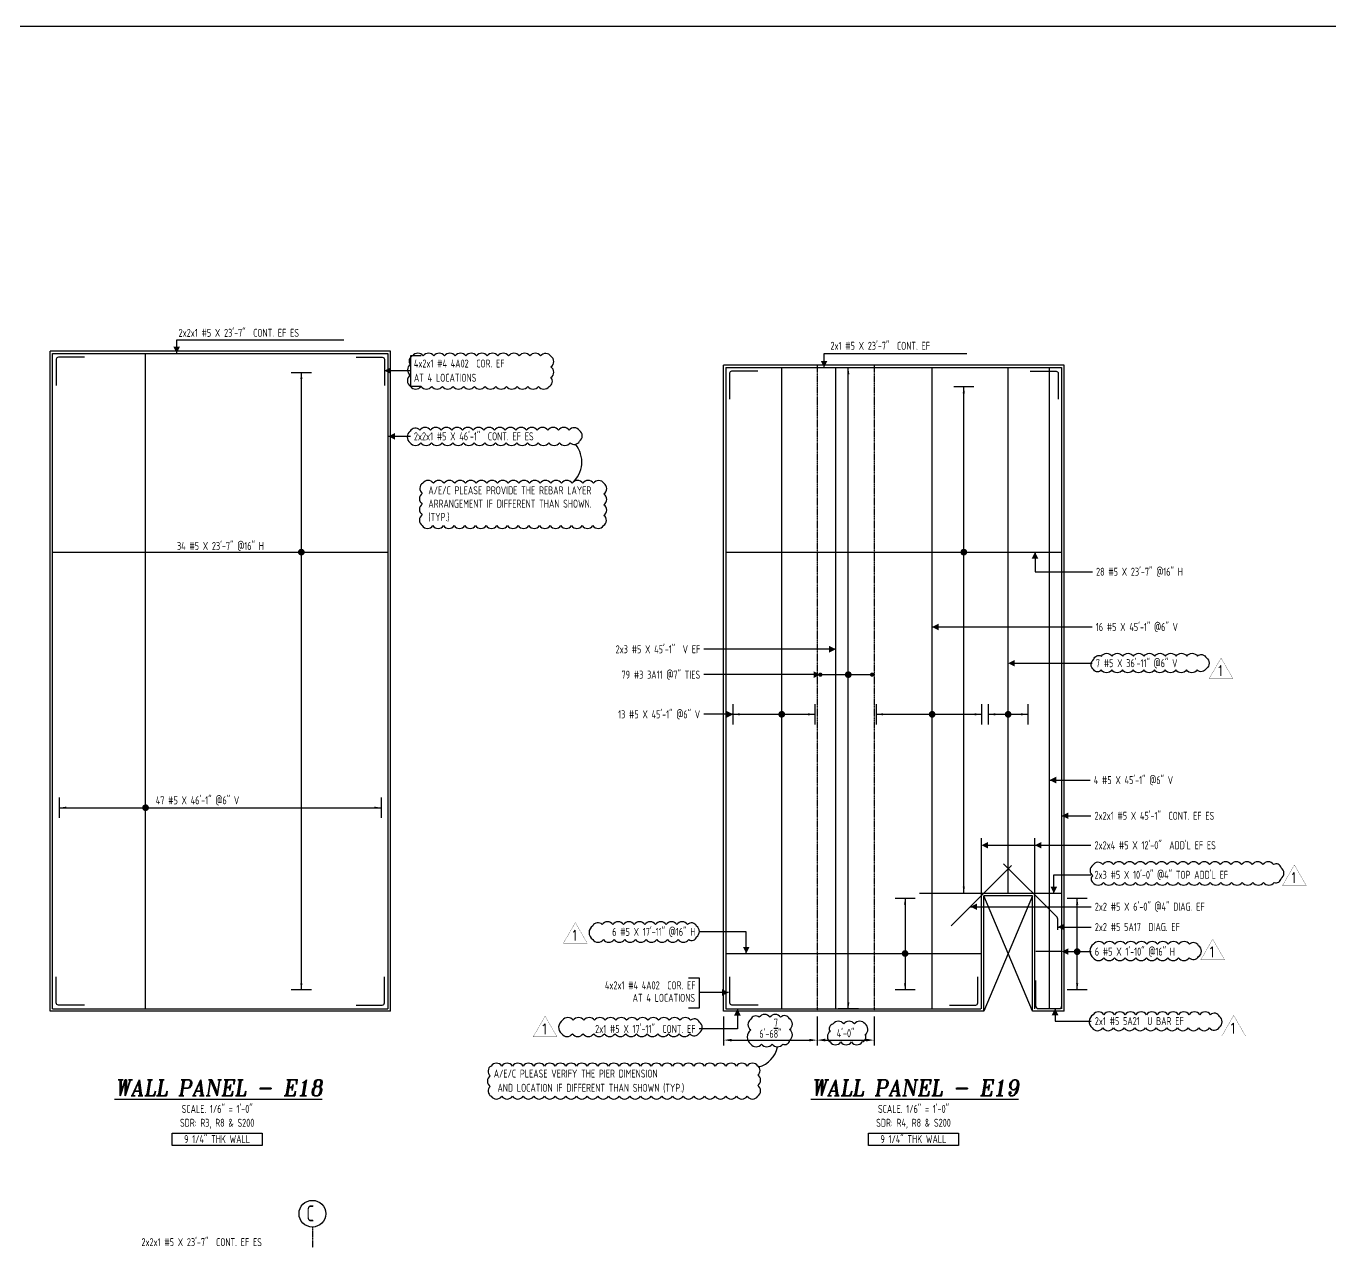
# Model space of a CAD drawing. Header units: inches. Extents: x -10781 to 50822, y -3854 to 38989.
# Drawn here: x -703 to 397, y -2399 to -1368 of the extents above; entities that cross this region are included whole.
import ezdxf
from ezdxf.enums import TextEntityAlignment as Align

# ---------------------------------------------------------------- set-up
doc = ezdxf.new("R2010")
doc.units = ezdxf.units.IN
doc.header["$LTSCALE"] = 0.025
doc.header["$MEASUREMENT"] = 0
doc.linetypes.add('HIDDEN', pattern=[6, 3, -3])
doc.linetypes.add('PHANTOM', pattern=[2.5, 1.25, -0.25, 0.25, -0.25, 0.25, -0.25])
doc.layers.get('0').update_dxf_attribs({"linetype": 'CONTINUOUS'})
doc.layers.get('Defpoints').update_dxf_attribs({"linetype": 'CONTINUOUS'})
for name, color, linetype in [('0-25', 7, 'CONTINUOUS'), ('0-25TEXT', 7, 'CONTINUOUS'), ('0-35', 3, 'CONTINUOUS'), ('0-35TEXT', 3, 'CONTINUOUS'), ('0-50', 10, 'CONTINUOUS'), ('BAR-LBL', 2, 'CONTINUOUS'), ('DETAIL', 83, 'CONTINUOUS'), ('GRID', 8, 'PHANTOM'), ('hidden', 7, 'HIDDEN'), ('RANGELAY', 7, 'CONTINUOUS'), ('REBARS', 4, 'CONTINUOUS'), ('REV_1', 150, 'CONTINUOUS')]:
    doc.layers.add(name, color=color, linetype=linetype)
doc.styles.add('AR', font='ARCHQUIK.shx', dxfattribs={"width": 0.8})
doc.styles.add('ROMANT', font='romant')
doc.dimstyles.new('CADS_DIM_48', dxfattribs={"dimscale": 48, "dimtxt": 0.09375, "dimasz": 0.09375, "dimexe": 0.0625, "dimexo": 0.0625, "dimgap": 0.09375, "dimtad": 0, "dimtih": 1, "dimtoh": 1, "dimzin": 1, "dimdsep": 46, "dimlunit": 4, "dimtxsty": 'AR', "dimblk": 'CLOSED', "dimcen": 0.1875, "dimadec": 0, "dimazin": 0, "dimtfac": 1, "dimtofl": 0, "dimtmove": 0, "dimatfit": 1, "dimldrblk": 'DOTBLANK', "dimfxl": 1, "dimtzin": 0, "dimarcsym": 0})

# ---------------------------------------------------------------- blocks, each defined once
blk = doc.blocks.new('leadrblk')
blk.add_lwpolyline([(0, 0, 0, 1, 0), (1, 0, 1, 1, 0)], format="xyseb")
blk = doc.blocks.new('*U788', base_point=(-677.8, -2194.6))
at = {"layer": 'REBARS', "color": 0}
blk.add_lwpolyline([(-653.8, -2194.3), (-675.8, -2194.3, -0.414213), (-677.6, -2192.6), (-677.6, -2170.6)], format="xyb", dxfattribs=at)
blk = doc.blocks.new('*U789', base_point=(-400.6, -2194.6))
at = {"layer": 'REBARS', "color": 0}
blk.add_lwpolyline([(-424.6, -2194.3), (-402.6, -2194.3, 0.414213), (-400.8, -2192.6), (-400.8, -2170.6)], format="xyb", dxfattribs=at)
blk = doc.blocks.new('*U876', base_point=(-680.8, -1812.6))
at = {"layer": 'REBARS', "color": 0}
blk.add_lwpolyline([(-680.8, -1812.2), (-397.8, -1812.2)], dxfattribs=at)
blk = doc.blocks.new('rendmark')
at = {"color": 4}
blk.add_line((0, -3), (0, 3), dxfattribs=at)
blk = doc.blocks.new('rarrow')
at = {"color": 7}
blk.add_solid([(2, -0.33), (2, 0.33), (0, 0)], dxfattribs=at)
blk = doc.blocks.new('*U472', base_point=(-470.9, -2181.6))
at = {"layer": 'RANGELAY'}
blk.add_line((-470.9, -2181.6), (-470.9, -1660.6), dxfattribs=at)
at = {"layer": 'RANGELAY', "xscale": 2.834645669291339, "yscale": 2.834645669291339}
for name, p, rotation in [('rendmark', (-470.9, -1660.6), 269.9999969630881), ('rarrow', (-470.9, -1660.6), 269.9999969630881), ('rarrow', (-470.9, -2181.6), 90.00000003355706), ('rendmark', (-470.9, -2181.6), 90.00000003355706)]:
    blk.add_blockref(name, p, dxfattribs=dict(at, rotation=rotation))
blk = doc.blocks.new('VPM62B020')
at = {"const_width": 1}
blk.add_lwpolyline([(-0.5, 0, 1), (0.5, 0, 1)], format="xyb", close=True, dxfattribs=at)
blk = doc.blocks.new('*U473', base_point=(-602, -2197.6))
at = {"layer": 'REBARS', "color": 0}
blk.add_lwpolyline([(-602.3, -2197.6), (-602.3, -1644.6)], dxfattribs=at)
blk = doc.blocks.new('*U474', base_point=(-674.8, -2027.8))
at = {"layer": 'RANGELAY'}
blk.add_line((-674.8, -2027.8), (-403.6, -2027.8), dxfattribs=at)
at = {"layer": 'RANGELAY', "xscale": 2.834645669291339, "yscale": 2.834645669291339}
for name in ['rendmark', 'rarrow']:
    blk.add_blockref(name, (-674.8, -2027.8), dxfattribs=at)
at = {"layer": 'RANGELAY', "xscale": 2.834645669291339, "yscale": 2.834645669291339, "rotation": 179.999996929531}
for name in ['rendmark', 'rarrow']:
    blk.add_blockref(name, (-403.6, -2027.8), dxfattribs=at)
blk = doc.blocks.new('VPM62B050')
at = {"const_width": 1}
blk.add_lwpolyline([(-0.5, 0, 1), (0.5, 0, 1)], format="xyb", close=True, dxfattribs=at)
blk = doc.blocks.new('*U881', base_point=(-680.8, -1644.9))
at = {"layer": 'REBARS', "color": 0}
blk.add_lwpolyline([(-680.8, -1644.6), (-397.8, -1644.6)], dxfattribs=at)
blk = doc.blocks.new('*U882', base_point=(-680.8, -2197.3))
at = {"layer": 'REBARS', "color": 0}
blk.add_lwpolyline([(-680.8, -2197.6), (-397.8, -2197.6)], dxfattribs=at)
blk = doc.blocks.new('*U475', base_point=(-680.5, -2197.6))
at = {"layer": 'REBARS', "color": 0}
blk.add_lwpolyline([(-680.8, -2197.6), (-680.8, -1644.6)], dxfattribs=at)
blk = doc.blocks.new('*U476', base_point=(-397.9, -2197.6))
at = {"layer": 'REBARS', "color": 0}
blk.add_lwpolyline([(-397.6, -2197.6), (-397.6, -1644.6)], dxfattribs=at)
blk = doc.blocks.new('*U1018', base_point=(-112.7, -2197.3))
at = {"layer": 'REBARS', "color": 0}
blk.add_lwpolyline([(-112.7, -2197.6), (102.3, -2197.6)], dxfattribs=at)
blk = doc.blocks.new('*U136', base_point=(-112.4, -2197.6))
at = {"layer": 'REBARS', "color": 0}
blk.add_lwpolyline([(-112.7, -2197.6), (-112.7, -1656.6)], dxfattribs=at)
blk = doc.blocks.new('*U137', base_point=(170.3, -2197.6))
at = {"layer": 'REBARS', "color": 0}
blk.add_lwpolyline([(170.6, -2197.6), (170.6, -1656.6)], dxfattribs=at)
blk = doc.blocks.new('*U1034', base_point=(170.6, -2100.4))
at = {"layer": 'REBARS', "color": 0}
blk.add_lwpolyline([(170.6, -2100.1), (50.6, -2100.1)], dxfattribs=at)
blk = doc.blocks.new('*U1032', base_point=(147.5, -2197.6))
at = {"layer": 'REBARS', "color": 0}
blk.add_lwpolyline([(147.8, -2197.6), (147.8, -2053.6)], dxfattribs=at)
blk = doc.blocks.new('*U1033', base_point=(103.1, -2197.6))
at = {"layer": 'REBARS', "color": 0}
blk.add_lwpolyline([(102.8, -2197.6), (102.8, -2053.6)], dxfattribs=at)
blk = doc.blocks.new('*U859', base_point=(77.6, -2127.7))
at = {"layer": 'REBARS', "color": 0}
blk.add_lwpolyline([(77.4, -2127.5), (128.3, -2076.6)], dxfattribs=at)
blk = doc.blocks.new('*U886', base_point=(-112.7, -1656.3))
at = {"layer": 'REBARS', "color": 0}
blk.add_lwpolyline([(-112.7, -1656.6), (170.3, -1656.6)], dxfattribs=at)
blk = doc.blocks.new('*U1055', base_point=(-33.3, -1915.6))
at = {"layer": 'REBARS', "color": 0, "const_width": 1.8}
for points in [[(-33.1, -1914.7, 1), (-33.1, -1916.5, 1), (-33.1, -1914.7)], [(10.5, -1916.5, 1), (10.5, -1914.7, 1), (10.5, -1916.5)]]:
    blk.add_lwpolyline(points, format="xyb", dxfattribs=at)
at = {"layer": 'REBARS', "color": 0}
blk.add_lwpolyline([(-33.1, -1915.6), (10.5, -1915.6)], dxfattribs=at)
blk = doc.blocks.new('*U481', base_point=(-9.5, -2197.6))
at = {"layer": 'RANGELAY'}
blk.add_line((-9.5, -2197.6), (-9.5, -1656.6), dxfattribs=at)
at = {"layer": 'RANGELAY', "xscale": 2.834645669291339, "yscale": 2.834645669291339}
for name, p, rotation in [('rendmark', (-9.5, -1656.6), 269.9999969411396), ('rarrow', (-9.5, -1656.6), 269.9999969411396), ('rendmark', (-9.5, -2197.6), 90.00000001160855), ('rarrow', (-9.5, -2197.6), 90.00000001160855)]:
    blk.add_blockref(name, p, dxfattribs=dict(at, rotation=rotation))
blk = doc.blocks.new('VPM642AA0')
at = {"const_width": 1}
blk.add_lwpolyline([(-0.5, 0, 1), (0.5, 0, 1)], format="xyb", close=True, dxfattribs=at)
blk = doc.blocks.new('*U1077', base_point=(-19.8, -2197.6))
at = {"layer": 'REBARS', "color": 0}
blk.add_lwpolyline([(-20.1, -2197.6), (-20.1, -1656.6)], dxfattribs=at)
blk = doc.blocks.new('*U138', base_point=(-65.4, -2197.6))
at = {"layer": 'REBARS', "color": 0}
blk.add_lwpolyline([(-65.7, -2197.6), (-65.7, -1656.6)], dxfattribs=at)
blk = doc.blocks.new('*U135', base_point=(-106.7, -1949.1))
at = {"layer": 'RANGELAY'}
blk.add_line((-106.7, -1949.1), (-37.8, -1949.1), dxfattribs=at)
at = {"layer": 'RANGELAY', "xscale": 2.834645669291339, "yscale": 2.834645669291339}
for name in ['rendmark', 'rarrow']:
    blk.add_blockref(name, (-106.7, -1949.1), dxfattribs=at)
at = {"layer": 'RANGELAY', "xscale": 2.834645669291339, "yscale": 2.834645669291339, "rotation": 179.999996929531}
for name in ['rendmark', 'rarrow']:
    blk.add_blockref(name, (-37.8, -1949.1), dxfattribs=at)
blk = doc.blocks.new('VPM643CD0')
at = {"const_width": 1}
blk.add_lwpolyline([(-0.5, 0, 1), (0.5, 0, 1)], format="xyb", close=True, dxfattribs=at)
blk = doc.blocks.new('*U983', base_point=(61.5, -2197.6))
at = {"layer": 'REBARS', "color": 0}
blk.add_lwpolyline([(61.2, -2197.6), (61.2, -1656.6)], dxfattribs=at)
blk = doc.blocks.new('*U982', base_point=(14.2, -1949.1))
at = {"layer": 'RANGELAY'}
blk.add_line((14.2, -1949.1), (102.8, -1949.1), dxfattribs=at)
at = {"layer": 'RANGELAY', "xscale": 2.834645669291339, "yscale": 2.834645669291339}
for name in ['rendmark', 'rarrow']:
    blk.add_blockref(name, (14.2, -1949.1), dxfattribs=at)
at = {"layer": 'RANGELAY', "xscale": 2.834645669291339, "yscale": 2.834645669291339, "rotation": 179.999996929531}
for name in ['rendmark', 'rarrow']:
    blk.add_blockref(name, (102.8, -1949.1), dxfattribs=at)
blk = doc.blocks.new('VPM644920')
at = {"const_width": 1}
blk.add_lwpolyline([(-0.5, 0, 1), (0.5, 0, 1)], format="xyb", close=True, dxfattribs=at)
blk = doc.blocks.new('*U139', base_point=(160.5, -2197.6))
at = {"layer": 'REBARS', "color": 0}
blk.add_lwpolyline([(160.2, -2197.6), (160.2, -1656.6)], dxfattribs=at)
blk = doc.blocks.new('*U981', base_point=(125.6, -2100.1))
at = {"layer": 'REBARS', "color": 0}
blk.add_lwpolyline([(125.3, -2100.1), (125.3, -1657.1)], dxfattribs=at)
blk = doc.blocks.new('*U980', base_point=(108.8, -1949.1))
at = {"layer": 'RANGELAY'}
blk.add_line((108.8, -1949.1), (141.8, -1949.1), dxfattribs=at)
at = {"layer": 'RANGELAY', "xscale": 2.834645669291339, "yscale": 2.834645669291339}
for name in ['rendmark', 'rarrow']:
    blk.add_blockref(name, (108.8, -1949.1), dxfattribs=at)
at = {"layer": 'RANGELAY', "xscale": 2.834645669291339, "yscale": 2.834645669291339, "rotation": 179.999996929531}
for name in ['rendmark', 'rarrow']:
    blk.add_blockref(name, (141.8, -1949.1), dxfattribs=at)
blk = doc.blocks.new('VPM649A4')
at = {"const_width": 1}
blk.add_lwpolyline([(-0.5, 0, 1), (0.5, 0, 1)], format="xyb", close=True, dxfattribs=at)
blk = doc.blocks.new('*D34')
at = {"layer": 'Defpoints', "color": 0, "transparency": 16777216}
for p in [(-35.8, -2199.6), (12.2, -2199.6), (12.2, -2223.9)]:
    blk.add_point(p, dxfattribs=at)
at = {"layer": 'DETAIL', "color": 0, "lineweight": -2, "transparency": 16777216}
for p, q in [((-35.8, -2204.1), (-35.8, -2228.4)), ((12.2, -2204.1), (12.2, -2228.4)), ((-29, -2223.9), (5.5, -2223.9))]:
    blk.add_line(p, q, dxfattribs=at)
at = {"layer": 'DETAIL', "color": 0, "transparency": 16777216}
for points in [[(-29, -2222.7), (-29, -2225), (-35.8, -2223.9)], [(5.5, -2222.7), (5.5, -2225), (12.2, -2223.9)]]:
    blk.add_solid(points, dxfattribs=at)
at = {"layer": 'DETAIL', "color": 0, "transparency": 16777216, "insert": (-11.8, -2218.1), "char_height": 6.75, "attachment_point": 5, "style": 'AR'}
blk.add_mtext('4\'-0"', dxfattribs=at)
blk = doc.blocks.new('_DotBlank')
at = {"layer": '0-35', "color": 0, "lineweight": -2}
blk.add_line((-0.5, 0), (-1, 0), dxfattribs=at)
blk.add_circle((0, 0), 0.5, dxfattribs=at)
blk = doc.blocks.new('*U887', base_point=(-112.7, -1812.6))
at = {"layer": 'REBARS', "color": 0}
blk.add_lwpolyline([(-112.7, -1812.2), (170.3, -1812.2)], dxfattribs=at)
blk = doc.blocks.new('*U480', base_point=(87.9, -2100.1))
at = {"layer": 'RANGELAY'}
blk.add_line((87.9, -2100.1), (87.9, -1672.6), dxfattribs=at)
at = {"layer": 'RANGELAY', "xscale": 2.834645669291339, "yscale": 2.834645669291339}
for name, p, rotation in [('rendmark', (87.9, -1672.6), 269.9999969630881), ('rarrow', (87.9, -1672.6), 269.9999969630881), ('rendmark', (87.9, -2100.1), 90.00000003355706), ('rarrow', (87.9, -2100.1), 90.00000003355706)]:
    blk.add_blockref(name, p, dxfattribs=dict(at, rotation=rotation))
blk = doc.blocks.new('VPM64B220')
at = {"const_width": 1}
blk.add_lwpolyline([(-0.5, 0, 1), (0.5, 0, 1)], format="xyb", close=True, dxfattribs=at)
blk = doc.blocks.new('*U1019', base_point=(-112.7, -2151.1))
at = {"layer": 'REBARS', "color": 0}
blk.add_lwpolyline([(-112.7, -2150.8), (102.3, -2150.8)], dxfattribs=at)
blk = doc.blocks.new('*U134', base_point=(38.4, -2104.1))
at = {"layer": 'RANGELAY'}
blk.add_line((38.4, -2104.1), (38.4, -2181.6), dxfattribs=at)
at = {"layer": 'RANGELAY', "xscale": 2.834645669291339, "yscale": 2.834645669291339}
for name, p, rotation in [('rendmark', (38.4, -2104.1), 270.0000000656784), ('rarrow', (38.4, -2104.1), 270.0000000656784), ('rarrow', (38.4, -2181.6), 89.99999699520941), ('rendmark', (38.4, -2181.6), 89.99999699520941)]:
    blk.add_blockref(name, p, dxfattribs=dict(at, rotation=rotation))
blk = doc.blocks.new('VPM64C760')
at = {"const_width": 1}
blk.add_lwpolyline([(-0.5, 0, 1), (0.5, 0, 1)], format="xyb", close=True, dxfattribs=at)
blk = doc.blocks.new('*U1021', base_point=(170.6, -2148.9))
at = {"layer": 'REBARS', "color": 0}
blk.add_lwpolyline([(170.6, -2149.2), (148.6, -2149.2)], dxfattribs=at)
blk = doc.blocks.new('*U875', base_point=(183.5, -2181.6))
at = {"layer": 'RANGELAY'}
blk.add_line((183.5, -2181.6), (183.5, -2104.1), dxfattribs=at)
at = {"layer": 'RANGELAY', "xscale": 2.834645669291339, "yscale": 2.834645669291339}
for name, p, rotation in [('rendmark', (183.5, -2104.1), 269.9999969966451), ('rarrow', (183.5, -2104.1), 269.9999969966451), ('rarrow', (183.5, -2181.6), 90.00000006711407), ('rendmark', (183.5, -2181.6), 90.00000006711407)]:
    blk.add_blockref(name, p, dxfattribs=dict(at, rotation=rotation))
blk = doc.blocks.new('VPM64CDF2')
at = {"const_width": 1}
blk.add_lwpolyline([(-0.5, 0, 1), (0.5, 0, 1)], format="xyb", close=True, dxfattribs=at)
blk = doc.blocks.new('*U860', base_point=(167.4, -2120.8))
at = {"layer": 'REBARS', "color": 0}
blk.add_lwpolyline([(167.1, -2130.8), (167.1, -2121.8, 0.198912), (166.5, -2120.3), (121.3, -2075.1)], format="xyb", dxfattribs=at)
blk = doc.blocks.new('*U861', base_point=(99.9, -2194.6))
at = {"layer": 'REBARS', "color": 0}
blk.add_lwpolyline([(75.9, -2194.3), (97.9, -2194.3, 0.414213), (99.7, -2192.6), (99.7, -2170.6)], format="xyb", dxfattribs=at)
blk = doc.blocks.new('*U850', base_point=(-109.7, -2194.6))
at = {"layer": 'REBARS', "color": 0}
blk.add_lwpolyline([(-85.7, -2194.3), (-107.7, -2194.3, -0.414214), (-109.4, -2192.6), (-109.4, -2170.6)], format="xyb", dxfattribs=at)
blk = doc.blocks.new('*U851', base_point=(-109.9, -1659.3))
at = {"layer": 'REBARS', "color": 0}
blk.add_lwpolyline([(-85.9, -1659.6), (-107.9, -1659.6, 0.414214), (-109.7, -1661.3), (-109.7, -1683.3)], format="xyb", dxfattribs=at)
blk = doc.blocks.new('*U852', base_point=(167.8, -1659.3))
at = {"layer": 'REBARS', "color": 0}
blk.add_lwpolyline([(143.8, -1659.6), (165.8, -1659.6, -0.414214), (167.6, -1661.3), (167.6, -1683.3)], format="xyb", dxfattribs=at)
blk = doc.blocks.new('*U790', base_point=(-677.8, -1647.6))
at = {"layer": 'REBARS', "color": 0}
blk.add_lwpolyline([(-653.8, -1647.8), (-675.8, -1647.8, 0.414214), (-677.6, -1649.6), (-677.6, -1671.6)], format="xyb", dxfattribs=at)
blk = doc.blocks.new('*U791', base_point=(-400.6, -1647.6))
at = {"layer": 'REBARS', "color": 0}
blk.add_lwpolyline([(-424.6, -1647.8), (-402.6, -1647.8, -0.414214), (-400.8, -1649.6), (-400.8, -1671.6)], format="xyb", dxfattribs=at)
blk = doc.blocks.new('*U1041', base_point=(148.2, -2197.6))
at = {"layer": 'REBARS', "color": 0}
blk.add_lwpolyline([(148.5, -2173.6), (148.5, -2195.1, 0.414214), (150.7, -2197.3), (168.4, -2197.3, 0.414213), (170.6, -2195.1), (170.6, -2173.6)], format="xyb", dxfattribs=at)
blk = doc.blocks.new('Rev_Tri (48)')
at = {"const_width": 0.128}
blk.add_lwpolyline([(6.69, 11.58), (13.37, 0), (0, 0)], close=True, dxfattribs=at)
at = {"color": 1, "style": 'ROMANT'}
blk.add_attdef('R', (3.93, 1.52, -0.03), '', height=5.75, dxfattribs=at)
blk = doc.blocks.new('*D984')
at = {"layer": 'Defpoints', "color": 0, "transparency": 16777216}
for p in [(-114.7, -2199.6), (-35.8, -2199.6), (-35.8, -2223.9)]:
    blk.add_point(p, dxfattribs=at)
at = {"layer": 'DETAIL', "color": 0, "lineweight": -2, "transparency": 16777216}
for p, q in [((-114.7, -2204.1), (-114.7, -2228.4)), ((-35.8, -2204.1), (-35.8, -2228.4)), ((-107.9, -2223.9), (-42.5, -2223.9))]:
    blk.add_line(p, q, dxfattribs=at)
at = {"layer": 'DETAIL', "color": 0, "transparency": 16777216}
for points in [[(-107.9, -2222.8), (-107.9, -2225), (-114.7, -2223.9)], [(-42.5, -2222.8), (-42.5, -2225), (-35.8, -2223.9)]]:
    blk.add_solid(points, dxfattribs=at)
at = {"layer": 'DETAIL', "color": 0, "transparency": 16777216, "insert": (-75.2, -2213.8), "char_height": 6.75, "attachment_point": 5, "style": 'AR'}
blk.add_mtext('6\'-6{\\H1.000000x;\\S7/8;}"', dxfattribs=at)

msp = doc.modelspace()

# ---------------------------------------------------------------- linework, layer by layer
at = {"layer": '0-25TEXT'}
for points in [[(-576.00986, -1644.56923), (-576.00986, -1633.23768), (-435.1127, -1633.23768)], [(-369.92732, -1646.75179), (-378.92637, -1646.75179), (-378.92637, -1672.24911), (-369.92732, -1672.24911)], [(-29.92521, -1656.56926), (-29.92521, -1644.56481), (90.45787, -1644.56481)], [(-400.82302, -1659.12549), (-378.92637, -1659.12549)], [(-397.57305, -1714.53782), (-378.92637, -1714.53782)], [(147.97877, -1812.24066), (147.97877, -1828.78049), (196.47457, -1828.78049)], [(61.20202, -1875.3809), (196.27379, -1875.3809)], [(-20.10585, -1894.17641), (-131.36793, -1894.17641)], [(128.44584, -1905.91239), (196.27379, -1905.91239)], [(-33.02332, -1915.59793), (-131.44971, -1915.59793)], [(-106.58785, -1949.0559), (-131.50069, -1949.0559)], [(160.22109, -2004.55225), (194.55501, -2004.55225)], [(170.57072, -2034.6705), (195.18367, -2034.6705)], [(105.9458, -2059.52821), (195.18367, -2059.52821)], [(163.84035, -2100.06925), (163.84035, -2084.4425), (195.18367, -2084.4425)], [(93.55151, -2111.33849), (195.4293, -2111.32597)], [(-95.62348, -2150.82656), (-95.62348, -2132.55303), (-135.48054, -2132.55303)], [(167.13327, -2128.51243), (195.4293, -2128.51243)], [(174.08311, -2149.24323), (195.4293, -2149.24323)], [(-144.40361, -2171.31216), (-135.40455, -2171.31216), (-135.40455, -2196.80949), (-144.40361, -2196.80949)], [(-110.42923, -2183.68587), (-135.40455, -2183.68587)], [(-103.0618, -2197.56924), (-103.0618, -2214.45117), (-135.40455, -2214.45117)], [(164.93971, -2197.25673), (164.93971, -2207.84675), (195.4293, -2207.84675)]]:
    msp.add_lwpolyline(points, dxfattribs=at)
at = {"layer": '0-35'}
for p, q in [((-682.82302, -2199.56923), (-682.82302, -1642.56923)), ((-395.57302, -1642.56923), (-682.82302, -1642.56923)), ((-395.57302, -2199.56923), (-395.57302, -1642.56923)), ((-114.67923, -2199.56923), (-114.67923, -1654.56923)), ((172.57077, -1654.56923), (-114.67923, -1654.56923)), ((172.57077, -2199.56923), (172.57077, -1654.56923)), ((104.82077, -2199.56923), (104.82077, -2102.06923)), ((145.82077, -2102.06923), (104.82077, -2102.06923)), ((145.82077, -2199.56923), (145.82077, -2102.06923)), ((-395.57302, -2199.56923), (-682.82302, -2199.56923)), ((104.82077, -2199.56923), (-114.67923, -2199.56923)), ((172.57077, -2199.56923), (145.82077, -2199.56923))]:
    msp.add_line(p, q, dxfattribs=at)
at = {"layer": '0-50'}
for points in [[(145.82077, -2102.06923), (104.82077, -2199.56923)], [(145.82077, -2199.56923), (104.82077, -2102.06923)]]:
    msp.add_lwpolyline(points, dxfattribs=at)
for points in [[(-579.82202, -2302.44582), (-503.93518, -2302.44582), (-503.93518, -2312.80218), (-579.82202, -2312.80218)], [(7.54994, -2302.44582), (83.43678, -2302.44582), (83.43678, -2312.80218), (7.54994, -2312.80218)]]:
    msp.add_lwpolyline(points, close=True, dxfattribs=at)
msp.add_circle((-461.57302, -2370.30761), 11.25, dxfattribs=at)
at = {"layer": 'BAR-LBL'}
msp.add_lwpolyline([(-1628.72708, -1368.45376), (2723.83097, -1368.45376), (2723.83097, -3853.87628), (-1628.72708, -3853.87628)], close=True, dxfattribs=at)
at = {"layer": 'DETAIL'}
for points in [[(-378.92637, -1672.42453, 0.52056705), (-369.92637, -1672.42453, 0.52056705), (-360.92637, -1672.42453, 0.52056705), (-351.92637, -1672.42453, 0.52056705), (-342.92637, -1672.42453, 0.52056705), (-333.92637, -1672.42453, 0.52056705), (-324.92637, -1672.42453, 0.52056705), (-315.92637, -1672.42453, 0.52056705), (-306.92637, -1672.42453, 0.52056705), (-297.92637, -1672.42453, 0.52056705), (-288.92637, -1672.42453, 0.52056705), (-279.92637, -1672.42453, 0.52056705), (-270.92637, -1672.42453, 0.52056705), (-261.92637, -1672.42453, 0.52056705), (-260.32091, -1665.02999, 0.52056705), (-260.32091, -1656.02999, 0.52056705), (-260.32091, -1647.02999, 0.52056705), (-269.04272, -1646.75179, 0.52056705), (-278.04272, -1646.75179, 0.52056705), (-287.04272, -1646.75179, 0.52056705), (-296.04272, -1646.75179, 0.52056705), (-305.04272, -1646.75179, 0.52056705), (-314.04272, -1646.75179, 0.52056705), (-323.04272, -1646.75179, 0.52056705), (-332.04272, -1646.75179, 0.52056705), (-341.04272, -1646.75179, 0.52056705), (-350.04272, -1646.75179, 0.52056705), (-359.04272, -1646.75179, 0.52056705), (-368.04272, -1646.75179, 0.52056705), (-377.04272, -1646.75179, 0.52056705), (-378.92637, -1653.86813, 0.52056705), (-378.92637, -1662.86813, 0.52056705)], [(-379.0963, -1719.88885, 0.52056705), (-370.0963, -1719.88885, 0.52056705), (-361.0963, -1719.88885, 0.52056705), (-352.0963, -1719.88885, 0.52056705), (-343.0963, -1719.88885, 0.52056705), (-334.0963, -1719.88885, 0.52056705), (-325.0963, -1719.88885, 0.52056705), (-316.0963, -1719.88885, 0.52056705), (-307.0963, -1719.88885, 0.52056705), (-298.0963, -1719.88885, 0.52056705), (-289.0963, -1719.88885, 0.52056705), (-280.0963, -1719.88885, 0.52056705), (-271.0963, -1719.88885, 0.52056705), (-262.0963, -1719.88885, 0.52056705), (-253.0963, -1719.88885, 0.52056705), (-244.0963, -1719.88885, 0.52056705), (-236.31636, -1718.66879, 0.52056705), (-236.31636, -1709.66879, 0.52056705), (-244.99593, -1709.34837, 0.52056705), (-253.99593, -1709.34837, 0.52056705), (-262.99593, -1709.34837, 0.52056705), (-271.99593, -1709.34837, 0.52056705), (-280.99593, -1709.34837, 0.52056705), (-289.99593, -1709.34837, 0.52056705), (-298.99593, -1709.34837, 0.52056705), (-307.99593, -1709.34837, 0.52056705), (-316.99593, -1709.34837, 0.52056705), (-325.99593, -1709.34837, 0.52056705), (-334.99593, -1709.34837, 0.52056705), (-343.99593, -1709.34837, 0.52056705), (-352.99593, -1709.34837, 0.52056705), (-361.99593, -1709.34837, 0.52056705), (-370.99593, -1709.34837, 0.52056705), (-379.0963, -1710.248, 0.52056705)], [(-368.93862, -1789.87999, 0.52056705), (-359.93862, -1789.87999, 0.52056705), (-350.93862, -1789.87999, 0.52056705), (-341.93862, -1789.87999, 0.52056705), (-332.93862, -1789.87999, 0.52056705), (-323.93862, -1789.87999, 0.52056705), (-314.93862, -1789.87999, 0.52056705), (-305.93862, -1789.87999, 0.52056705), (-296.93862, -1789.87999, 0.52056705), (-287.93862, -1789.87999, 0.52056705), (-278.93862, -1789.87999, 0.52056705), (-269.93862, -1789.87999, 0.52056705), (-260.93862, -1789.87999, 0.52056705), (-251.93862, -1789.87999, 0.52056705), (-242.93862, -1789.87999, 0.52056705), (-233.93862, -1789.87999, 0.52056705), (-224.93862, -1789.87999, 0.52056705), (-215.93862, -1789.87999, 0.52056705), (-215.62688, -1781.19172, 0.52056705), (-215.62688, -1772.19172, 0.52056705), (-215.62688, -1763.19172, 0.52056705), (-215.62688, -1754.19172, 0.52056705), (-224.51315, -1754.07798, 0.52056705), (-233.51315, -1754.07798, 0.52056705), (-242.51315, -1754.07798, 0.52056705), (-251.51315, -1754.07798, 0.52056705), (-260.51315, -1754.07798, 0.52056705), (-269.51315, -1754.07798, 0.52056705), (-278.51315, -1754.07798, 0.52056705), (-287.51315, -1754.07798, 0.52056705), (-296.51315, -1754.07798, 0.52056705), (-305.51315, -1754.07798, 0.52056705), (-314.51315, -1754.07798, 0.52056705), (-323.51315, -1754.07798, 0.52056705), (-332.51315, -1754.07798, 0.52056705), (-341.51315, -1754.07798, 0.52056705), (-350.51315, -1754.07798, 0.52056705), (-359.51315, -1754.07798, 0.52056705), (-368.51315, -1754.07798, 0.52056705), (-368.93862, -1762.65252, 0.52056705), (-368.93862, -1771.65252, 0.52056705), (-368.93862, -1780.65252, 0.52056705)], [(-91.79961, -2227.19255, 0.52056705), (-82.79961, -2227.19255, 0.52056705), (-73.79961, -2227.19255, 0.52056705), (-64.79961, -2227.19255, 0.52056705), (-59.02057, -2223.97158, 0.52056705), (-59.02057, -2214.97158, 0.52056705), (-59.02057, -2205.97158, 0.52056705), (-66.59053, -2204.54154, 0.52056705), (-75.59053, -2204.54154, 0.52056705), (-84.59053, -2204.54154, 0.52056705), (-91.79961, -2206.33247, 0.52056705), (-91.79961, -2215.33247, 0.52056705)], [(-24.91265, -2225.45648, 0.52056705), (-15.91265, -2225.45648, 0.52056705), (-6.91265, -2225.45648, 0.52056705), (2.08735, -2225.45648, 0.52056705), (4.74196, -2219.11109, 0.52056705), (4.5949, -2210.25816, 0.52056705), (-4.4051, -2210.25816, 0.52056705), (-13.4051, -2210.25816, 0.52056705), (-22.4051, -2210.25816, 0.52056705), (-24.91265, -2216.75061, 0.52056705)], [(-85.85295, -2245.74822, 0.52056705), (-94.85295, -2245.74822, 0.52056705), (-103.85295, -2245.74822, 0.52056705), (-112.85295, -2245.74822, 0.52056705), (-121.85295, -2245.74822, 0.52056705), (-130.85295, -2245.74822, 0.52056705), (-139.85295, -2245.74822, 0.52056705), (-148.85295, -2245.74822, 0.52056705), (-157.85295, -2245.74822, 0.52056705), (-166.85295, -2245.74822, 0.52056705), (-175.85295, -2245.74822, 0.52056705), (-184.85295, -2245.74822, 0.52056705), (-193.85295, -2245.74822, 0.52056705), (-202.85295, -2245.74822, 0.52056705), (-211.85295, -2245.74822, 0.52056705), (-220.85295, -2245.74822, 0.52056705), (-229.85295, -2245.74822, 0.52056705), (-238.85295, -2245.74822, 0.52056705), (-247.85295, -2245.74822, 0.52056705), (-256.85295, -2245.74822, 0.52056705), (-265.85295, -2245.74822, 0.52056705), (-274.85295, -2245.74822, 0.52056705), (-283.85295, -2245.74822, 0.52056705), (-292.85295, -2245.74822, 0.52056705), (-301.85295, -2245.74822, 0.52056705), (-310.85295, -2245.74822, 0.52056705), (-311.59138, -2254.00978, 0.52056705), (-311.59138, -2263.00978, 0.52056705), (-310.82918, -2271.24758, 0.52056705), (-301.82918, -2271.24758, 0.52056705), (-292.82918, -2271.24758, 0.52056705), (-283.82918, -2271.24758, 0.52056705), (-274.82918, -2271.24758, 0.52056705), (-265.82918, -2271.24758, 0.52056705), (-256.82918, -2271.24758, 0.52056705), (-247.82918, -2271.24758, 0.52056705), (-238.82918, -2271.24758, 0.52056705), (-229.82918, -2271.24758, 0.52056705), (-220.82918, -2271.24758, 0.52056705), (-211.82918, -2271.24758, 0.52056705), (-202.82918, -2271.24758, 0.52056705), (-193.82918, -2271.24758, 0.52056705), (-184.82918, -2271.24758, 0.52056705), (-175.82918, -2271.24758, 0.52056705), (-166.82918, -2271.24758, 0.52056705), (-157.82918, -2271.24758, 0.52056705), (-148.82918, -2271.24758, 0.52056705), (-139.82918, -2271.24758, 0.52056705), (-130.82918, -2271.24758, 0.52056705), (-121.82918, -2271.24758, 0.52056705), (-112.82918, -2271.24758, 0.52056705), (-103.82918, -2271.24758, 0.52056705), (-94.82918, -2271.24758, 0.52056705), (-85.85295, -2271.22381, 0.52056705), (-85.85295, -2262.22381, 0.52056705), (-85.85295, -2253.22381, 0.52056705)]]:
    msp.add_lwpolyline(points, format="xyb", close=True, dxfattribs=at)
for centre, radius, start, end in [((-257.91846, -1736.13104), 23.62291, 310.93419577, 39.06384042), ((-90.93776, -2225.31548), 22.04575, 285.66830349, 348.9653358)]:
    msp.add_arc(centre, radius, start, end, dxfattribs=at)
at = {"layer": 'GRID', "lineweight": -3}
msp.add_lwpolyline([(-461.57302, -2381.55761), (-461.57302, -2398.79855)], dxfattribs=at)
at = {"layer": 'hidden'}
for p, q in [((-35.7683, -1654.56923), (-35.7683, -2199.56923)), ((12.21679, -1654.56923), (12.21679, -2199.56923))]:
    msp.add_line(p, q, dxfattribs=at)
at = {"layer": 'REV_1'}
for points in [[(197.65597, -1911.64929, -0.52056705), (197.65597, -1902.64929, -0.52056705), (203.94944, -1899.94276, -0.52056705), (212.94944, -1899.94276, -0.52056705), (221.94944, -1899.94276, -0.52056705), (230.94944, -1899.94276, -0.52056705), (239.94944, -1899.94276, -0.52056705), (248.94944, -1899.94276, -0.52056705), (257.94944, -1899.94276, -0.52056705), (266.94944, -1899.94276, -0.52056705), (275.94944, -1899.94276, -0.52056705), (284.94944, -1899.94276, -0.52056705), (292.49515, -1901.39705, -0.52056705), (292.49515, -1910.39705, -0.52056705), (284.74739, -1911.64929, -0.52056705), (275.74739, -1911.64929, -0.52056705), (266.74739, -1911.64929, -0.52056705), (257.74739, -1911.64929, -0.52056705), (248.74739, -1911.64929, -0.52056705), (239.74739, -1911.64929, -0.52056705), (230.74739, -1911.64929, -0.52056705), (221.74739, -1911.64929, -0.52056705), (212.74739, -1911.64929, -0.52056705), (203.74739, -1911.64929, -0.52056705)], [(196.79047, -2090.78802, 0.52056705), (205.79047, -2090.78802, 0.52056705), (214.79047, -2090.78802, 0.52056705), (223.79047, -2090.78802, 0.52056705), (232.79047, -2090.78802, 0.52056705), (241.79047, -2090.78802, 0.52056705), (250.79047, -2090.78802, 0.52056705), (259.79047, -2090.78802, 0.52056705), (268.79047, -2090.78802, 0.52056705), (277.79047, -2090.78802, 0.52056705), (286.79047, -2090.78802, 0.52056705), (295.79047, -2090.78802, 0.52056705), (304.79047, -2090.78802, 0.52056705), (313.79047, -2090.78802, 0.52056705), (322.79047, -2090.78802, 0.52056705), (331.79047, -2090.78802, 0.52056705), (340.79047, -2090.78802, 0.52056705), (349.79047, -2090.78802, 0.52056705), (355.54376, -2087.54131, 0.52056705), (355.54376, -2078.54131, 0.52056705), (349.28432, -2075.80075, 0.52056705), (340.28432, -2075.80075, 0.52056705), (331.28432, -2075.80075, 0.52056705), (322.28432, -2075.80075, 0.52056705), (313.28432, -2075.80075, 0.52056705), (304.28432, -2075.80075, 0.52056705), (295.28432, -2075.80075, 0.52056705), (286.28432, -2075.80075, 0.52056705), (277.28432, -2075.80075, 0.52056705), (268.28432, -2075.80075, 0.52056705), (259.28432, -2075.80075, 0.52056705), (250.28432, -2075.80075, 0.52056705), (241.28432, -2075.80075, 0.52056705), (232.28432, -2075.80075, 0.52056705), (223.28432, -2075.80075, 0.52056705), (214.28432, -2075.80075, 0.52056705), (205.28432, -2075.80075, 0.52056705), (196.79047, -2076.30689, 0.52056705), (196.79047, -2085.30689, 0.52056705)], [(-225.14731, -2139.02638, 0.52056705), (-216.14731, -2139.02638, 0.52056705), (-207.14731, -2139.02638, 0.52056705), (-198.14731, -2139.02638, 0.52056705), (-189.14731, -2139.02638, 0.52056705), (-180.14731, -2139.02638, 0.52056705), (-171.14731, -2139.02638, 0.52056705), (-162.14731, -2139.02638, 0.52056705), (-153.14731, -2139.02638, 0.52056705), (-144.14731, -2139.02638, 0.52056705), (-137.46013, -2136.71356, 0.52056705), (-137.46013, -2127.71356, 0.52056705), (-145.15284, -2126.40626, 0.52056705), (-154.15284, -2126.40626, 0.52056705), (-163.15284, -2126.40626, 0.52056705), (-172.15284, -2126.40626, 0.52056705), (-181.15284, -2126.40626, 0.52056705), (-190.15284, -2126.40626, 0.52056705), (-199.15284, -2126.40626, 0.52056705), (-208.15284, -2126.40626, 0.52056705), (-217.15284, -2126.40626, 0.52056705), (-225.14731, -2127.4118, 0.52056705)], [(197.06977, -2154.40464, 0.52056705), (206.06977, -2154.40464, 0.52056705), (215.06977, -2154.40464, 0.52056705), (224.06977, -2154.40464, 0.52056705), (233.06977, -2154.40464, 0.52056705), (242.06977, -2154.40464, 0.52056705), (251.06977, -2154.40464, 0.52056705), (260.06977, -2154.40464, 0.52056705), (269.06977, -2154.40464, 0.52056705), (278.06977, -2154.40464, 0.52056705), (286.00556, -2153.34043, 0.52056705), (286.00556, -2144.34043, 0.52056705), (278.31015, -2143.03584, 0.52056705), (269.31015, -2143.03584, 0.52056705), (260.31015, -2143.03584, 0.52056705), (251.31015, -2143.03584, 0.52056705), (242.31015, -2143.03584, 0.52056705), (233.31015, -2143.03584, 0.52056705), (224.31015, -2143.03584, 0.52056705), (215.31015, -2143.03584, 0.52056705), (206.31015, -2143.03584, 0.52056705), (197.31015, -2143.03584, 0.52056705)], [(-251.27196, -2218.52283, 0.52056705), (-242.27196, -2218.52283, 0.52056705), (-233.27196, -2218.52283, 0.52056705), (-224.27196, -2218.52283, 0.52056705), (-215.27196, -2218.52283, 0.52056705), (-206.27196, -2218.52283, 0.52056705), (-197.27196, -2218.52283, 0.52056705), (-188.27196, -2218.52283, 0.52056705), (-179.27196, -2218.52283, 0.52056705), (-170.27196, -2218.52283, 0.52056705), (-161.27196, -2218.52283, 0.52056705), (-152.27196, -2218.52283, 0.52056705), (-143.27196, -2218.52283, 0.52056705), (-135.05342, -2217.74137, 0.52056705), (-135.05342, -2208.74137, 0.52056705), (-142.50769, -2207.19564, 0.52056705), (-151.50769, -2207.19564, 0.52056705), (-160.50769, -2207.19564, 0.52056705), (-169.50769, -2207.19564, 0.52056705), (-178.50769, -2207.19564, 0.52056705), (-187.50769, -2207.19564, 0.52056705), (-196.50769, -2207.19564, 0.52056705), (-205.50769, -2207.19564, 0.52056705), (-214.50769, -2207.19564, 0.52056705), (-223.50769, -2207.19564, 0.52056705), (-232.50769, -2207.19564, 0.52056705), (-241.50769, -2207.19564, 0.52056705), (-250.50769, -2207.19564, 0.52056705)], [(196.1215, -2213.63397, 0.52056705), (205.1215, -2213.63397, 0.52056705), (214.1215, -2213.63397, 0.52056705), (223.1215, -2213.63397, 0.52056705), (232.1215, -2213.63397, 0.52056705), (241.1215, -2213.63397, 0.52056705), (250.1215, -2213.63397, 0.52056705), (259.1215, -2213.63397, 0.52056705), (268.1215, -2213.63397, 0.52056705), (277.1215, -2213.63397, 0.52056705), (286.1215, -2213.63397, 0.52056705), (295.1215, -2213.63397, 0.52056705), (303.48713, -2212.9996, 0.52056705), (303.48713, -2203.9996, 0.52056705), (296.05049, -2202.43623, 0.52056705), (287.05049, -2202.43623, 0.52056705), (278.05049, -2202.43623, 0.52056705), (269.05049, -2202.43623, 0.52056705), (260.05049, -2202.43623, 0.52056705), (251.05049, -2202.43623, 0.52056705), (242.05049, -2202.43623, 0.52056705), (233.05049, -2202.43623, 0.52056705), (224.05049, -2202.43623, 0.52056705), (215.05049, -2202.43623, 0.52056705), (206.05049, -2202.43623, 0.52056705), (197.05049, -2202.43623, 0.52056705)]]:
    msp.add_lwpolyline(points, format="xyb", close=True, dxfattribs=at)

# ---------------------------------------------------------------- block references
at = {"layer": '0-25', "xscale": 1.5, "yscale": 1.5, "zscale": 1.5}
for p in [(294.90303, -1918.90568, -0.15), (356.74323, -2093.48524, -0.15), (-249.80507, -2142.08324, -0.15), (287.82449, -2156.12449, -0.15), (-275.29322, -2221.08434, -0.15), (305.54321, -2220.4535, -0.15)]:
    msp.add_blockref('Rev_Tri (48)', p, dxfattribs=at).add_auto_attribs({'R': '1'})
at = {"layer": '0-25TEXT'}
for name, p, xscale, yscale, rotation in [('leadrblk', (-576.00986, -1644.56923), 5.623937007874017, 2.250708661417324, 90.00000153523449), ('leadrblk', (-29.92521, -1656.56926), 5.623937007874017, 2.250708661417324, 90.00000153523449), ('VPM62B020', (-470.87249, -1812.24066), 2.834645669291339, 2.834645669291339, 90.00000003355706), ('VPM64B220', (87.91106, -1812.24066), 2.834645669291339, 2.834645669291339, 90.00000003355706), ('leadrblk', (147.97877, -1812.24066), 5.623937007874017, 2.250708661417324, 270.0000046057035), ('leadrblk', (-20.10585, -1894.17641), 5.623937007874017, 2.250708661417324, 180.000003070469), ('leadrblk', (-33.02332, -1915.59793), 5.623937007874017, 2.250708661417324, 180.000003070469), ('VPM642AA0', (-9.52241, -1915.59793), 2.834645669291339, 2.834645669291339, 90.00000001160855), ('leadrblk', (-106.58785, -1949.0559), 5.623937007874017, 2.250708661417324, 180.000003070469), ('leadrblk', (163.84035, -2100.06925), 5.623937007874017, 2.250708661417324, 90.00000153523449), ('leadrblk', (-95.62348, -2150.82656), 5.623937007874017, 2.250708661417324, 90.00000153523449), ('VPM64C760', (38.38352, -2150.82656), 2.834645669291339, 2.834645669291339, 270.0000000656784), ('VPM64CDF2', (183.53801, -2149.24324), 2.834645669291339, 2.834645669291339, 90.00000006711412), ('leadrblk', (-110.42923, -2183.68587), 5.623937007874017, 2.250708661417324, 180.000003070469), ('leadrblk', (-103.0618, -2197.56924), 5.623937007874017, 2.250708661417324, 270.0000046057035), ('leadrblk', (164.93971, -2197.25673), 5.623937007874017, 2.250708661417324, 270.0000046057035)]:
    msp.add_blockref(name, p, dxfattribs=dict(at, xscale=xscale, yscale=yscale, rotation=rotation))
for name, p, xscale, yscale in [('leadrblk', (-400.82302, -1659.12549), 5.623937007874017, 2.250708661417324), ('leadrblk', (-397.57305, -1714.53782), 5.623937007874017, 2.250708661417324), ('leadrblk', (61.20202, -1875.3809), 5.623937007874017, 2.250708661417324), ('leadrblk', (125.32084, -1905.91239), 5.623937007874017, 2.250708661417324), ('VPM643CD0', (-65.69405, -1949.0559), 2.834645669291339, 2.834645669291339), ('VPM644920', (61.20197, -1949.0559), 2.834645669291339, 2.834645669291339), ('VPM649A4', (125.32082, -1949.0559), 2.834645669291339, 2.834645669291339), ('leadrblk', (160.22109, -2004.55225), 5.623937007874017, 2.250708661417324), ('VPM62B050', (-602.27888, -2027.83657), 2.834645669291339, 2.834645669291339), ('leadrblk', (170.57072, -2034.6705), 5.623937007874017, 2.250708661417324), ('leadrblk', (102.8208, -2059.52821), 5.623937007874017, 2.250708661417324), ('leadrblk', (147.82075, -2059.52819), 5.623937007874017, 2.250708661417324), ('leadrblk', (93.55151, -2111.33849), 5.623937007874017, 2.250708661417324), ('leadrblk', (167.13327, -2128.51243), 5.623937007874017, 2.250708661417324), ('leadrblk', (170.57077, -2149.24323), 5.623937007874017, 2.250708661417324)]:
    msp.add_blockref(name, p, dxfattribs=dict(at, xscale=xscale, yscale=yscale))
at = {"layer": 'RANGELAY'}
for name, p in [('*U472', (-470.87249, -2181.56923)), ('*U481', (-9.52242, -2197.56926)), ('*U480', (87.91106, -2100.06923)), ('*U135', (-106.67923, -1949.0559)), ('*U982', (14.21679, -1949.0559)), ('*U980', (108.82077, -1949.0559)), ('*U474', (-674.82302, -2027.83657)), ('*U134', (38.38352, -2104.06923)), ('*U875', (183.53801, -2181.56923))]:
    msp.add_blockref(name, p, dxfattribs=at)
at = {"layer": 'REBARS', "color": 4}
for name, p in [('*U881', (-680.82302, -1644.88173)), ('*U475', (-680.51052, -2197.56923)), ('*U790', (-677.82302, -1647.56923)), ('*U473', (-601.96641, -2197.56923)), ('*U791', (-400.57302, -1647.56923)), ('*U476', (-397.88552, -2197.56923)), ('*U136', (-112.36673, -2197.56923)), ('*U886', (-112.67923, -1656.25673)), ('*U851', (-109.92922, -1659.31921)), ('*U138', (-65.38158, -2197.56923)), ('*U1077', (-19.79344, -2197.56926)), ('*U983', (61.51443, -2197.56923)), ('*U981', (125.63327, -2100.06923)), ('*U852', (167.82077, -1659.31921)), ('*U139', (160.53351, -2197.56923)), ('*U137', (170.25827, -2197.56923)), ('*U876', (-680.82302, -1812.55316)), ('*U887', (-112.6791, -1812.55316)), ('*U1055', (-33.2683, -1915.59793)), ('*U1033', (103.13325, -2197.56923)), ('*U1032', (147.5083, -2197.56923)), ('*U859', (77.5859, -2127.74604)), ('*U860', (167.44577, -2120.81035)), ('*U1034', (170.57074, -2100.38174)), ('*U1019', (-112.67923, -2151.13906)), ('*U1021', (170.57077, -2148.93073)), ('*U788', (-677.82302, -2194.56923)), ('*U789', (-400.57302, -2194.56923)), ('*U850', (-109.67922, -2194.56925)), ('*U861', (99.94577, -2194.56932)), ('*U1041', (148.15532, -2197.56923)), ('*U882', (-680.82302, -2197.25673)), ('*U1018', (-112.67922, -2197.25673))]:
    msp.add_blockref(name, p, dxfattribs=at)

# ---------------------------------------------------------------- texts
at = {"color": 7, "linetype": 'Continuous', "style": 'ROMANT', "oblique": 9, "width": 0.95}
for s, p in [('%%UWALL PANEL - E18', (-540.50672, -2270.87391)), ('%%UWALL PANEL - E19', (46.86523, -2270.87391))]:
    msp.add_text(s, height=13.5, dxfattribs=at).set_placement(p, align=Align.CENTER)
at = {"layer": '0-35TEXT', "style": 'AR', "width": 0.8}
msp.add_text('AT 4 LOCATIONS', height=6.7498312, dxfattribs=at).set_placement((-375.92669, -1668.49951))
msp.add_text('AT 4 LOCATIONS', height=6.7498312, dxfattribs=at).set_placement((-138.80236, -2191.59703), align=Align.RIGHT)
for s, p in [('SCALE. 1/6" = 1\'-0"', (-541.8786, -2285.32081)), ('SCALE. 1/6" = 1\'-0"', (45.49336, -2285.32081)), ('SDR: R3, R8 & S200', (-541.8786, -2296.989)), ('SDR: R4, R8 & S200', (45.49336, -2296.989)), ('9 1/4" THK WALL', (-541.95552, -2310.77702)), ('9 1/4" THK WALL', (45.41644, -2310.77702))]:
    msp.add_text(s, height=6.7498312, dxfattribs=at).set_placement(p, align=Align.CENTER)
at = {"layer": '0-50', "style": 'AR', "width": 0.8}
msp.add_text('C', height=13.5, dxfattribs=at).set_placement((-466.55956, -2376.79407))
at = {"layer": 'BAR-LBL', "style": 'AR', "width": 0.8}
for s, p in [('2x2x1 #5 X 23\'-7"  CONT. EF ES', (-574.40654, -1630.61296)), ('2x1 #5 X 23\'-7"  CONT. EF', (-24.56887, -1641.56801)), ('4x2x1 #4 4A02  COR. EF', (-375.92669, -1656.50077)), ('2x2x1 #5 X 46\'-1"  CONT. EF ES', (-375.92669, -1717.91247)), ('34 #5 X 23\'-7" @16" H', (-575.77611, -1810.39591)), ('28 #5 X 23\'-7" @16" H', (199.47426, -1832.15514)), ('16 #5 X 45\'-1" @6" V', (199.27348, -1878.75555)), ('7 #5 X 36\'-11" @6" V', (199.27348, -1909.28704)), ('4 #5 X 45\'-1" @6" V', (197.5547, -2007.9269)), ('47 #5 X 46\'-1" @6" V', (-593.66334, -2024.95136)), ('2x2x1 #5 X 45\'-1"  CONT. EF ES', (198.18336, -2038.04515)), ('2x2x4 #5 X 12\'-0"  ADD\'L EF ES', (198.18336, -2062.90285)), ('2x3 #5 X 10\'-0" @4" TOP ADD\'L EF', (198.18336, -2087.81715)), ('2x2 #5 X 6\'-0" @4" DIAG. EF', (198.42898, -2114.70062)), ('2x2 #5 5A17  DIAG. EF', (198.42898, -2131.88708)), ('6 #5 X 1\'-10" @16" H', (198.42898, -2152.61788)), ('2x1 #5 5A21  U BAR EF', (198.42898, -2211.2214)), ('2x2x1 #5 X 23\'-7"  CONT. EF ES', (-605.7362, -2397.70067))]:
    msp.add_text(s, height=6.7492913, dxfattribs=at).set_placement(p)
for s, p in [('2x3 #5 X 45\'-1"  V EF', (-134.36762, -1897.55105)), ('79 #3 3A11 @7" TIES', (-134.4494, -1918.97257)), ('13 #5 X 45\'-1" @6" V', (-134.50038, -1952.43055)), ('6 #5 X 17\'-11" @16" H', (-138.48023, -2135.92767)), ('4x2x1 #4 4A02  COR. EF', (-138.40424, -2181.06114)), ('2x1 #5 X 17\'-11"  CONT. EF', (-138.40424, -2217.82582))]:
    msp.add_text(s, height=6.7492913, dxfattribs=at).set_placement(p, align=Align.RIGHT)
at = {"layer": 'DETAIL', "style": 'AR', "width": 0.8}
for s, p in [('A/E/C PLEASE VERIFY THE PIER DIMENSION', (-308.59146, -2255.49797)), (' AND LOCATION IF DIFFERENT THAN SHOWN (TYP.)', (-308.59146, -2267.49767))]:
    msp.add_text(s, height=6.7498312, dxfattribs=at).set_placement(p)
at = {"layer": 'DETAIL', "insert": (-363.74484, -1756.72196), "char_height": 6.75, "width": 145.4099867, "attachment_point": 1, "style": 'AR'}
msp.add_mtext('A/E/C PLEASE PROVIDE THE REBAR LAYER ARRANGEMENT IF DIFFERENT THAN SHOWN. (TYP.)', dxfattribs=at)

# ---------------------------------------------------------------- dimensions: what is measured, and where the dimension line sits
at = {"layer": 'DETAIL'}
for base, p1, p2, override, picture, middle in [((-35.7683, -2223.90113), (-114.67923, -2199.56923), (-35.7683, -2199.56923), {"dimscale": 72, "dimgap": 0.03125, "dimtad": 1, "dimtih": 0, "dimtoh": 0, "dimdec": 3, "dimtdec": 3}, '*D984', (-75.22376, -2213.77613)), ((12.21679, -2223.87112), (-35.7683, -2199.56923), (12.21679, -2199.56923), {"dimscale": 72, "dimgap": 0.03125, "dimtad": 1, "dimtih": 0, "dimtoh": 0, "dimdec": 4, "dimtdec": 4}, '*D34', (-11.77575, -2218.12974))]:
    dim = msp.add_linear_dim(base=base, p1=p1, p2=p2, dimstyle='CADS_DIM_48', override=override, dxfattribs=at)
    dim.commit()
    dim.dimension.update_dxf_attribs({"geometry": picture, "text_midpoint": middle})

doc.saveas('drawing.dxf')
